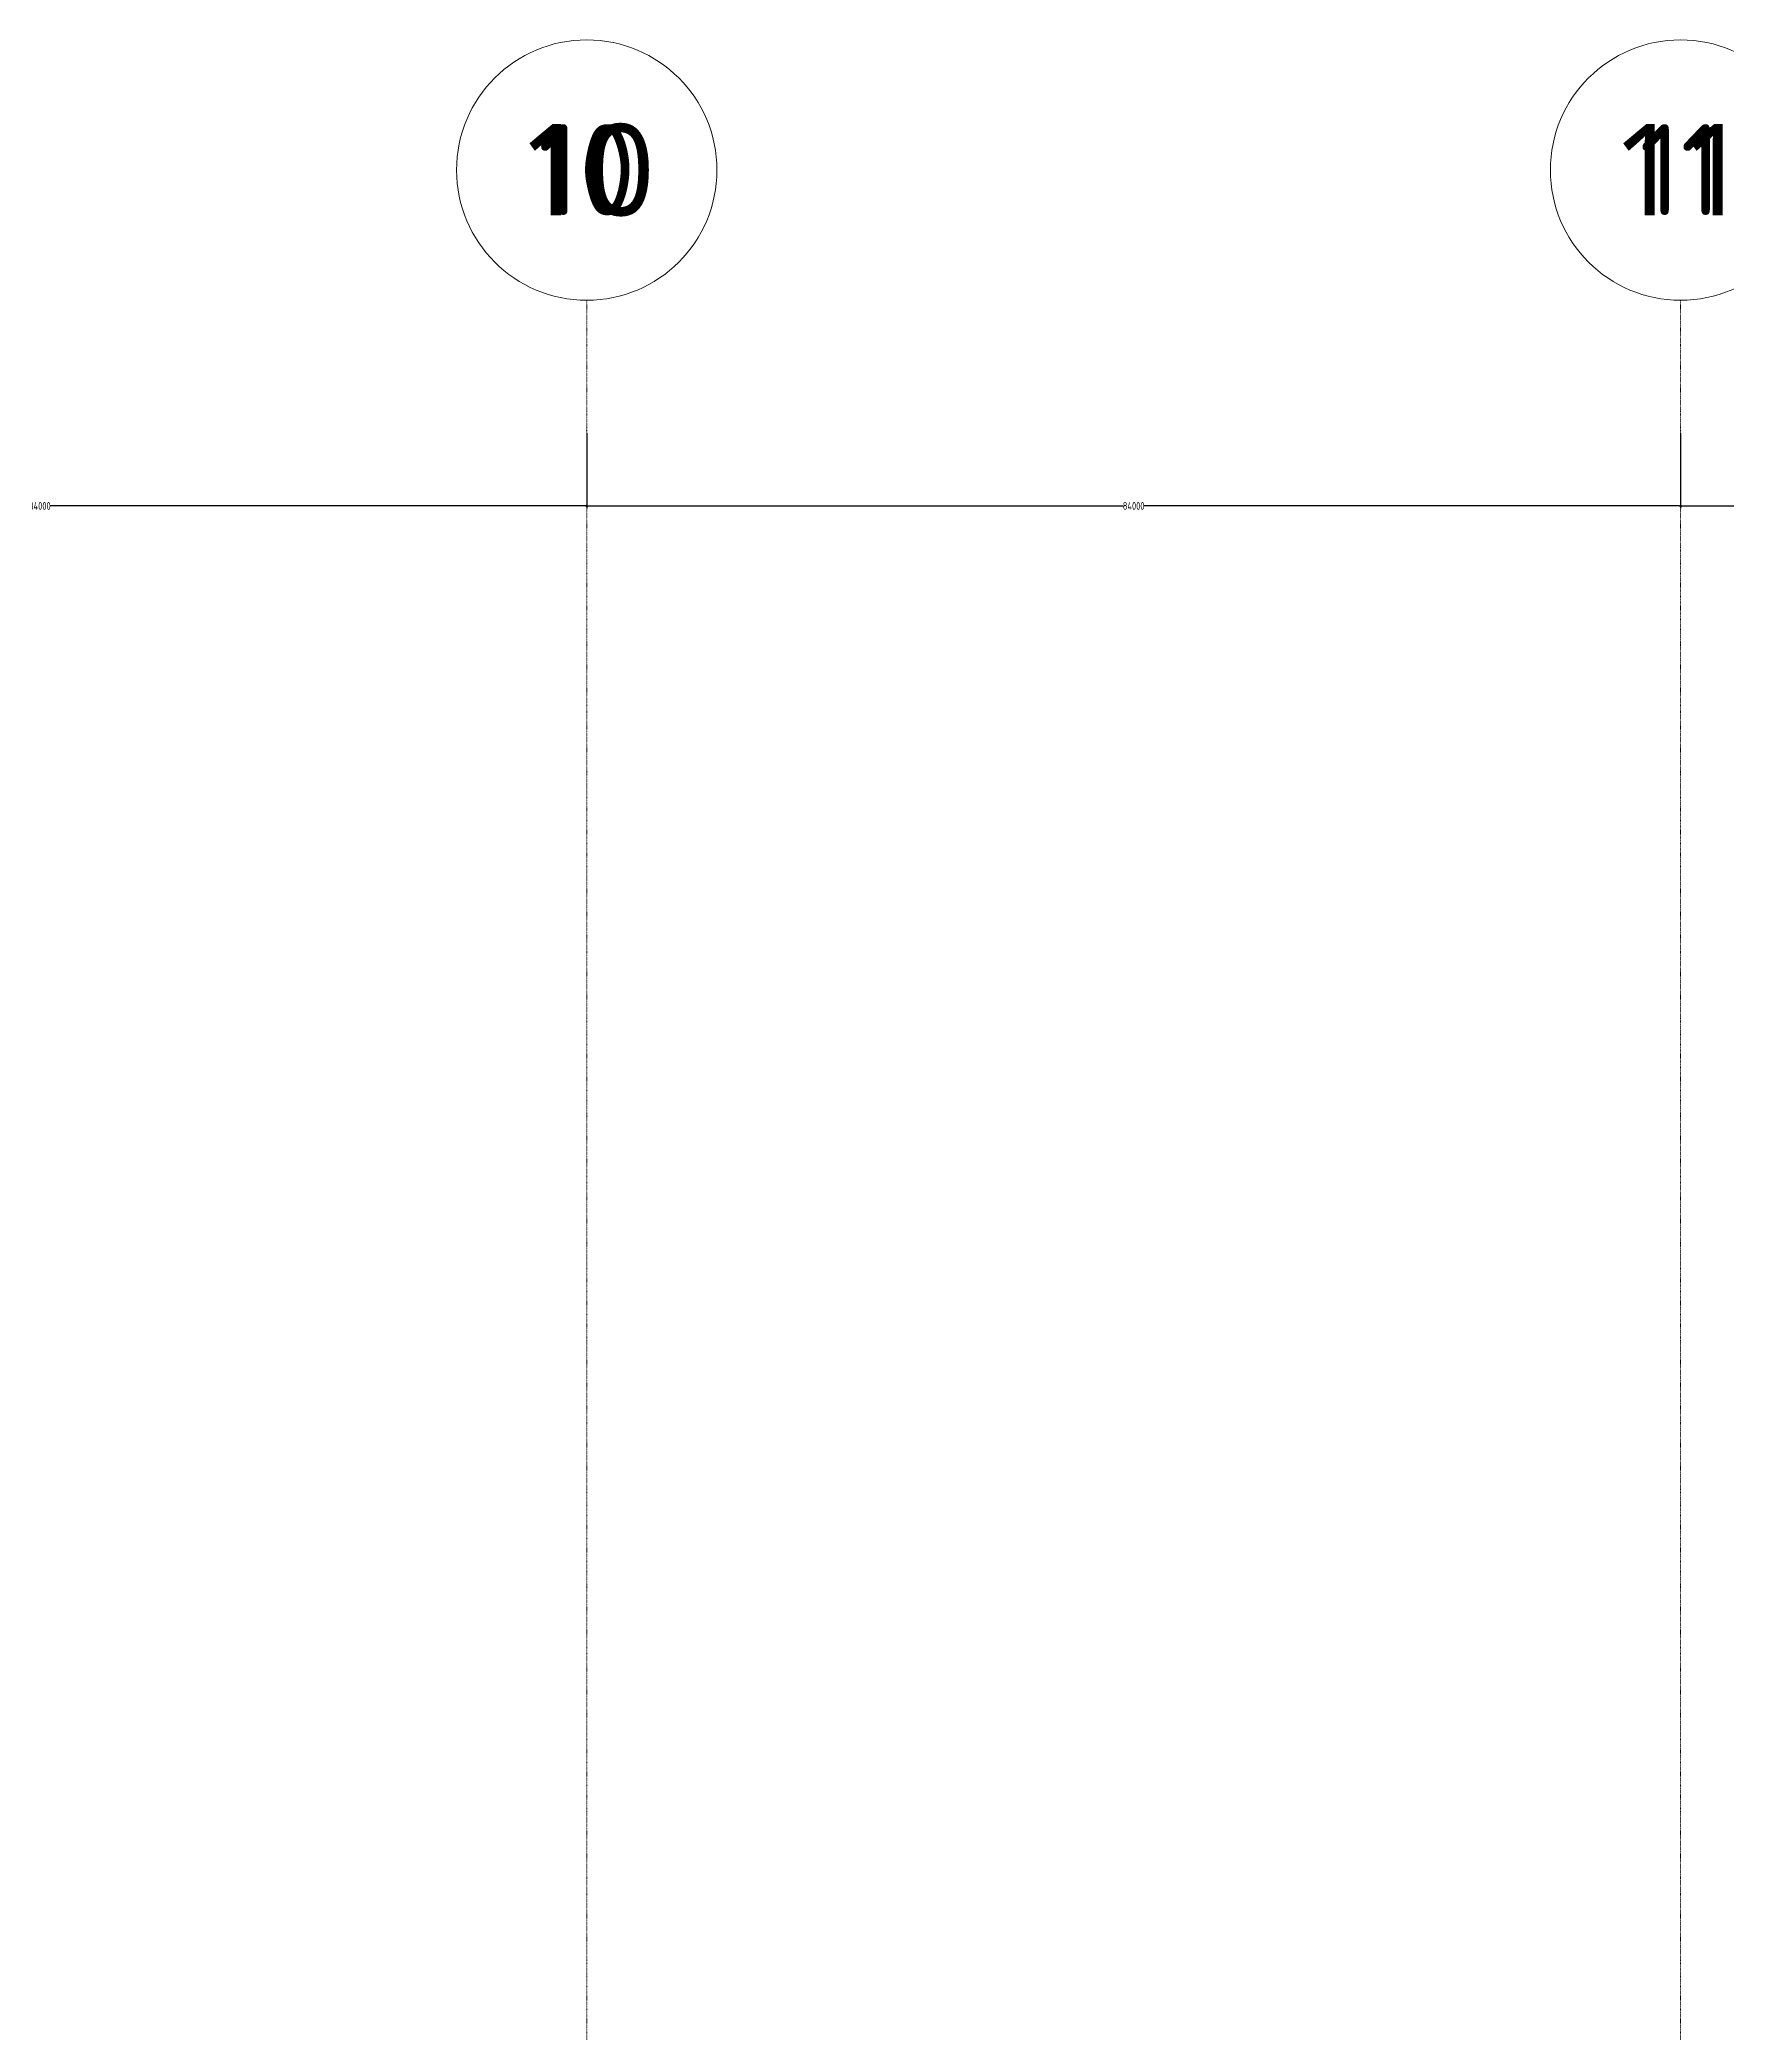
# Model space of a CAD drawing. Extents: x -32000 to 290600, y -29000 to 131250.
# Drawn here: x 72600 to 85550, y 115947 to 131250 of the extents above; entities that cross this region are included whole.
import ezdxf
from ezdxf.enums import TextEntityAlignment as Align

# ---------------------------------------------------------------- set-up
doc = ezdxf.new("R2010")
doc.units = 0
doc.header["$LTSCALE"] = 10
doc.linetypes.add('H12PL3$0$JJP_三點線', pattern=[0.9, 0.3, -0.15, 0, -0.15, 0, -0.15, 0, -0.15])
doc.linetypes.add('XFM7P30ICA$0$H12PL3$0$JJP_三點線', pattern=[0.9, 0.3, -0.15, 0, -0.15, 0, -0.15, 0, -0.15])
for name, color, linetype in [('H12PL3$0$A-DIM', 252, 'Continuous'), ('H12PL3$0$S-GRID', 252, 'Continuous'), ('XFM7P30ICA$0$H12PL3$0$A-DIM', 252, 'Continuous'), ('XFM7P30ICA$0$H12PL3$0$S-GRID', 252, 'Continuous')]:
    doc.layers.add(name, color=color, linetype=linetype)
doc.styles.add('H12PL3$0$dim-txt', font='isocp.shx', dxfattribs={"width": 0.7, "bigfont": 'chineset.shx'})
doc.styles.add('H12PL3$0$Standard', font='', dxfattribs={"width": 0.8})
doc.styles.add('XFM7P30ICA$0$H12PL3$0$dim-txt', font='isocp.shx', dxfattribs={"width": 0.7, "bigfont": 'chineset.shx'})
doc.styles.add('XFM7P30ICA$0$H12PL3$0$Standard', font='isocp.shx', dxfattribs={"bigfont": 'chineset.shx'})
doc.styles.get('H12PL3$0$Standard').set_extended_font_data('Microsoft JhengHei')
doc.dimstyles.new('H12PL3$0$ARCH-dim-200MM', dxfattribs={"dimscale": 200, "dimtxt": 0.3, "dimasz": 0.1, "dimexe": 0.1, "dimexo": 0.1, "dimgap": 0.05, "dimtad": 1, "dimdec": 0, "dimlfac": 10, "dimrnd": 0.5, "dimdsep": 46, "dimtxsty": 'H12PL3$0$dim-txt', "dimblk": 'H12PL3$0$_Dot', "dimcen": 2, "dimclrd": 256, "dimclre": 256, "dimclrt": 256, "dimadec": 0, "dimazin": 0, "dimtfac": 1, "dimtix": 1, "dimtmove": 2, "dimatfit": 3, "dimldrblk": 'H12PL3$0$_OBLIQUE', "dimfxl": 1, "dimtvp": 1, "dimtolj": 1, "dimarcsym": 0})
doc.dimstyles.new('XFM7P30ICA$0$H12PL3$0$ARCH-dim-200MM', dxfattribs={"dimscale": 200, "dimtxt": 0.3, "dimasz": 0.1, "dimexe": 0.1, "dimexo": 0.1, "dimgap": 0.05, "dimtad": 1, "dimdec": 0, "dimlfac": 10, "dimrnd": 0.5, "dimdsep": 46, "dimtxsty": 'XFM7P30ICA$0$H12PL3$0$dim-txt', "dimblk": 'XFM7P30ICA$0$H12PL3$0$_Dot', "dimcen": 2, "dimclrd": 256, "dimclre": 256, "dimclrt": 256, "dimadec": 0, "dimazin": 0, "dimtfac": 1, "dimtix": 1, "dimtmove": 2, "dimatfit": 3, "dimldrblk": 'XFM7P30ICA$0$H12PL3$0$_OBLIQUE', "dimfxl": 1, "dimtvp": 1, "dimtolj": 1, "dimarcsym": 0})

# ---------------------------------------------------------------- blocks, each defined once
blk = doc.blocks.new('*D123')
at = {"layer": 'DEFPOINTS', "color": 0, "linetype": 'Continuous', "transparency": 16777216}
for p in [(68400, 128250), (76800, 128250), (76800, 127670)]:
    blk.add_point(p, dxfattribs=at)
at = {"layer": 'H12PL3$0$A-DIM', "linetype": 'Continuous', "lineweight": -2, "transparency": 16777216}
for p, q in [((68400, 128230), (68400, 127650)), ((76800, 128230), (76800, 127650)), ((68420, 127670), (72521, 127670)), ((76780, 127670), (72679, 127670))]:
    blk.add_line(p, q, dxfattribs=at)
at = {"layer": 'H12PL3$0$A-DIM', "linetype": 'Continuous', "lineweight": 0, "transparency": 16777216, "insert": (72600, 127670), "char_height": 60, "attachment_point": 5, "style": 'H12PL3$0$dim-txt'}
blk.add_mtext('\\A1;84000', dxfattribs=at)
blk = doc.blocks.new('H12PL3$0$_Dot')
blk = doc.blocks.new('H12PL3$0$_OBLIQUE')
at = {"color": 0, "linetype": 'ByBlock', "lineweight": -2}
blk.add_line((-0.5, -0.5), (0.5, 0.5), dxfattribs=at)
blk = doc.blocks.new('*D124')
at = {"layer": 'DEFPOINTS', "color": 0, "linetype": 'Continuous', "transparency": 16777216}
for p in [(76800, 128250), (85200, 128250), (85200, 127670)]:
    blk.add_point(p, dxfattribs=at)
at = {"layer": 'H12PL3$0$A-DIM', "linetype": 'Continuous', "lineweight": -2, "transparency": 16777216}
for p, q in [((76800, 128230), (76800, 127650)), ((85200, 128230), (85200, 127650)), ((76820, 127670), (80921, 127670)), ((85180, 127670), (81079, 127670))]:
    blk.add_line(p, q, dxfattribs=at)
at = {"layer": 'H12PL3$0$A-DIM', "linetype": 'Continuous', "lineweight": 0, "transparency": 16777216, "insert": (81000, 127670), "char_height": 60, "attachment_point": 5, "style": 'H12PL3$0$dim-txt'}
blk.add_mtext('\\A1;84000', dxfattribs=at)
blk = doc.blocks.new('*D125')
at = {"layer": 'DEFPOINTS', "color": 0, "linetype": 'Continuous', "transparency": 16777216}
for p in [(85200, 128250), (93600, 128250), (93600, 127670)]:
    blk.add_point(p, dxfattribs=at)
at = {"layer": 'H12PL3$0$A-DIM', "linetype": 'Continuous', "lineweight": -2, "transparency": 16777216}
for p, q in [((85200, 128230), (85200, 127650)), ((93600, 128230), (93600, 127650)), ((85220, 127670), (89321, 127670)), ((93580, 127670), (89479, 127670))]:
    blk.add_line(p, q, dxfattribs=at)
at = {"layer": 'H12PL3$0$A-DIM', "linetype": 'Continuous', "lineweight": 0, "transparency": 16777216, "insert": (89400, 127670), "char_height": 60, "attachment_point": 5, "style": 'H12PL3$0$dim-txt'}
blk.add_mtext('\\A1;84000', dxfattribs=at)
blk = doc.blocks.new('XFM7P30ICA$0$H12PL3$0$_Dot')
at = {"color": 0, "linetype": 'ByBlock', "lineweight": -2}
blk.add_line((-0.5, 0), (-1, 0), dxfattribs=at)
at = {"color": 0, "linetype": 'ByBlock', "const_width": 0.5}
blk.add_lwpolyline([(-0.25, 0, 1), (0.25, 0, 1)], format="xyb", close=True, dxfattribs=at)
blk = doc.blocks.new('*D642')
at = {"layer": 'DEFPOINTS', "color": 0, "linetype": 'Continuous', "transparency": 16777216}
for p in [(68400, 128250), (76800, 128250), (76800, 127670)]:
    blk.add_point(p, dxfattribs=at)
at = {"layer": 'XFM7P30ICA$0$H12PL3$0$A-DIM', "linetype": 'Continuous', "lineweight": -2, "transparency": 16777216}
for p, q in [((68400, 128230), (68400, 127650)), ((76800, 128230), (76800, 127650)), ((68420, 127670), (72521, 127670)), ((76780, 127670), (72679, 127670))]:
    blk.add_line(p, q, dxfattribs=at)
at = {"layer": 'XFM7P30ICA$0$H12PL3$0$A-DIM', "linetype": 'Continuous', "lineweight": -2, "transparency": 16777216, "xscale": 20, "yscale": 20, "zscale": 20, "rotation": 180}
blk.add_blockref('XFM7P30ICA$0$H12PL3$0$_Dot', (68400, 127670), dxfattribs=at)
at = {"layer": 'XFM7P30ICA$0$H12PL3$0$A-DIM', "linetype": 'Continuous', "lineweight": -2, "transparency": 16777216, "xscale": 20, "yscale": 20, "zscale": 20}
blk.add_blockref('XFM7P30ICA$0$H12PL3$0$_Dot', (76800, 127670), dxfattribs=at)
at = {"layer": 'XFM7P30ICA$0$H12PL3$0$A-DIM', "linetype": 'Continuous', "lineweight": 0, "transparency": 16777216, "insert": (72600, 127670), "char_height": 60, "attachment_point": 5, "style": 'XFM7P30ICA$0$H12PL3$0$dim-txt'}
blk.add_mtext('\\A1;84000', dxfattribs=at)
blk = doc.blocks.new('XFM7P30ICA$0$H12PL3$0$_OBLIQUE')
at = {"color": 0, "linetype": 'ByBlock', "lineweight": -2}
blk.add_line((-0.5, -0.5), (0.5, 0.5), dxfattribs=at)
blk = doc.blocks.new('*D643')
at = {"layer": 'DEFPOINTS', "color": 0, "linetype": 'Continuous', "transparency": 16777216}
for p in [(76800, 128250), (85200, 128250), (85200, 127670)]:
    blk.add_point(p, dxfattribs=at)
at = {"layer": 'XFM7P30ICA$0$H12PL3$0$A-DIM', "linetype": 'Continuous', "lineweight": -2, "transparency": 16777216}
for p, q in [((76800, 128230), (76800, 127650)), ((85200, 128230), (85200, 127650)), ((76820, 127670), (80921, 127670)), ((85180, 127670), (81079, 127670))]:
    blk.add_line(p, q, dxfattribs=at)
at = {"layer": 'XFM7P30ICA$0$H12PL3$0$A-DIM', "linetype": 'Continuous', "lineweight": -2, "transparency": 16777216, "xscale": 20, "yscale": 20, "zscale": 20, "rotation": 180}
blk.add_blockref('XFM7P30ICA$0$H12PL3$0$_Dot', (76800, 127670), dxfattribs=at)
at = {"layer": 'XFM7P30ICA$0$H12PL3$0$A-DIM', "linetype": 'Continuous', "lineweight": -2, "transparency": 16777216, "xscale": 20, "yscale": 20, "zscale": 20}
blk.add_blockref('XFM7P30ICA$0$H12PL3$0$_Dot', (85200, 127670), dxfattribs=at)
at = {"layer": 'XFM7P30ICA$0$H12PL3$0$A-DIM', "linetype": 'Continuous', "lineweight": 0, "transparency": 16777216, "insert": (81000, 127670), "char_height": 60, "attachment_point": 5, "style": 'XFM7P30ICA$0$H12PL3$0$dim-txt'}
blk.add_mtext('\\A1;84000', dxfattribs=at)
blk = doc.blocks.new('*D644')
at = {"layer": 'DEFPOINTS', "color": 0, "linetype": 'Continuous', "transparency": 16777216}
for p in [(85200, 128250), (93600, 128250), (93600, 127670)]:
    blk.add_point(p, dxfattribs=at)
at = {"layer": 'XFM7P30ICA$0$H12PL3$0$A-DIM', "linetype": 'Continuous', "lineweight": -2, "transparency": 16777216}
for p, q in [((85200, 128230), (85200, 127650)), ((93600, 128230), (93600, 127650)), ((85220, 127670), (89321, 127670)), ((93580, 127670), (89479, 127670))]:
    blk.add_line(p, q, dxfattribs=at)
at = {"layer": 'XFM7P30ICA$0$H12PL3$0$A-DIM', "linetype": 'Continuous', "lineweight": -2, "transparency": 16777216, "xscale": 20, "yscale": 20, "zscale": 20, "rotation": 180}
blk.add_blockref('XFM7P30ICA$0$H12PL3$0$_Dot', (85200, 127670), dxfattribs=at)
at = {"layer": 'XFM7P30ICA$0$H12PL3$0$A-DIM', "linetype": 'Continuous', "lineweight": -2, "transparency": 16777216, "xscale": 20, "yscale": 20, "zscale": 20}
blk.add_blockref('XFM7P30ICA$0$H12PL3$0$_Dot', (93600, 127670), dxfattribs=at)
at = {"layer": 'XFM7P30ICA$0$H12PL3$0$A-DIM', "linetype": 'Continuous', "lineweight": 0, "transparency": 16777216, "insert": (89400, 127670), "char_height": 60, "attachment_point": 5, "style": 'XFM7P30ICA$0$H12PL3$0$dim-txt'}
blk.add_mtext('\\A1;84000', dxfattribs=at)
blk = doc.blocks.new('H12PL3')
at = {"layer": 'H12PL3$0$S-GRID', "linetype": 'H12PL3$0$JJP_三點線', "lineweight": 0}
for p, q in [((76800, 128250), (76800, 129250)), ((85200, 128250), (85200, 129250)), ((76800, 128250), (76800, -28000)), ((85200, 128250), (85200, -28000))]:
    blk.add_line(p, q, dxfattribs=at)
at = {"layer": 'H12PL3$0$S-GRID', "lineweight": 0}
for centre in [(76800, 130250), (85200, 130250)]:
    blk.add_circle(centre, 1000, dxfattribs=at)
at = {"layer": 'H12PL3$0$S-GRID', "linetype": 'H12PL3$0$JJP_三點線', "lineweight": 0}
for p in [(76800, 128250), (76800, 128250), (85200, 128250), (85200, 128250)]:
    blk.add_point(p, dxfattribs=at)
at = {"layer": 'H12PL3$0$S-GRID', "style": 'H12PL3$0$Standard'}
for s, p in [('10', (76800, 130602.36)), ('11', (85200, 130602.36))]:
    blk.add_text(s, height=700, dxfattribs=at).set_placement(p, align=Align.TOP_CENTER)
at = {"layer": 'H12PL3$0$A-DIM', "linetype": 'Continuous', "lineweight": 0}
for base, p1, p2, picture, middle in [((76800, 127670), (68400, 128250), (76800, 128250), '*D123', (72600, 127670)), ((85200, 127670), (76800, 128250), (85200, 128250), '*D124', (81000, 127670)), ((93600, 127670), (85200, 128250), (93600, 128250), '*D125', (89400, 127670))]:
    dim = blk.add_linear_dim(base=base, p1=p1, p2=p2, dimstyle='H12PL3$0$ARCH-dim-200MM', dxfattribs=at)
    dim.commit()
    dim.dimension.update_dxf_attribs({"geometry": picture, "text_midpoint": middle, "dimtype": 128})
blk = doc.blocks.new('XFM7P30ICA$0$H12PL3')
at = {"layer": 'XFM7P30ICA$0$H12PL3$0$S-GRID', "linetype": 'XFM7P30ICA$0$H12PL3$0$JJP_三點線', "lineweight": 0}
for p, q in [((76800, 128250), (76800, 129250)), ((85200, 128250), (85200, 129250)), ((76800, 128250), (76800, -28000)), ((85200, 128250), (85200, -28000))]:
    blk.add_line(p, q, dxfattribs=at)
at = {"layer": 'XFM7P30ICA$0$H12PL3$0$S-GRID', "lineweight": 0}
for centre in [(76800, 130250), (85200, 130250)]:
    blk.add_circle(centre, 1000, dxfattribs=at)
at = {"layer": 'XFM7P30ICA$0$H12PL3$0$S-GRID', "linetype": 'XFM7P30ICA$0$H12PL3$0$JJP_三點線', "lineweight": 0}
for p in [(76800, 128250), (76800, 128250), (85200, 128250), (85200, 128250)]:
    blk.add_point(p, dxfattribs=at)
at = {"layer": 'XFM7P30ICA$0$H12PL3$0$S-GRID', "style": 'XFM7P30ICA$0$H12PL3$0$Standard'}
for s, p in [('10', (76800, 130602.36)), ('11', (85200, 130602.36))]:
    blk.add_text(s, height=700, dxfattribs=at).set_placement(p, align=Align.TOP_CENTER)
at = {"layer": 'XFM7P30ICA$0$H12PL3$0$A-DIM', "linetype": 'Continuous', "lineweight": 0}
for base, p1, p2, picture, middle in [((76800, 127670), (68400, 128250), (76800, 128250), '*D642', (72600, 127670)), ((85200, 127670), (76800, 128250), (85200, 128250), '*D643', (81000, 127670)), ((93600, 127670), (85200, 128250), (93600, 128250), '*D644', (89400, 127670))]:
    dim = blk.add_linear_dim(base=base, p1=p1, p2=p2, dimstyle='XFM7P30ICA$0$H12PL3$0$ARCH-dim-200MM', dxfattribs=at)
    dim.commit()
    dim.dimension.update_dxf_attribs({"geometry": picture, "text_midpoint": middle, "dimtype": 128})
blk = doc.blocks.new('XFM7P30ICA')
blk.add_blockref('XFM7P30ICA$0$H12PL3', (0, 0))

msp = doc.modelspace()

# ---------------------------------------------------------------- block references
for name in ['H12PL3', 'XFM7P30ICA']:
    msp.add_blockref(name, (0, 0))

doc.saveas('drawing.dxf')
